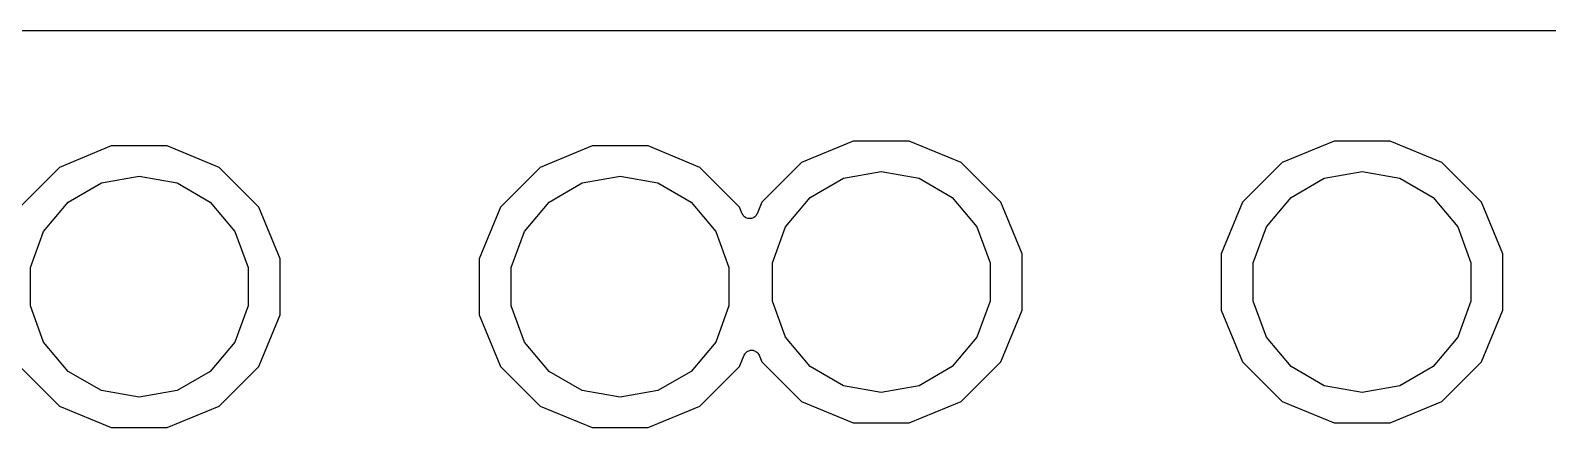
# Model space of a CAD drawing. Extents: x 121 to 245, y -148 to -51.
# Drawn here: x 194.41 to 218.46, y -56.94 to -50.65 of the extents above; entities that cross this region are included whole.
import ezdxf

# ---------------------------------------------------------------- set-up
doc = ezdxf.new("R2010")
doc.units = 0
doc.header["$MEASUREMENT"] = 0
doc.layers.add('BLACK', color=7, linetype='CONTINUOUS')

msp = doc.modelspace()

# ---------------------------------------------------------------- linework, layer by layer
at = {"layer": 'BLACK', "linetype": 'CONTINUOUS'}
for p, q in [((122.709, -50.646), (243.026, -50.646)), ((207.455, -52.4024), (206.634, -52.7424)), ((208.343, -52.4024), (207.455, -52.4024)), ((209.164, -52.7424), (208.343, -52.4024)), ((215.075, -52.4024), (214.254, -52.7424)), ((215.963, -52.4024), (215.075, -52.4024)), ((216.784, -52.7424), (215.963, -52.4024)), ((195.695, -52.4786), (194.874, -52.8186)), ((196.583, -52.4786), (195.695, -52.4786)), ((197.404, -52.8186), (196.583, -52.4786)), ((203.315, -52.4786), (202.494, -52.8186)), ((204.203, -52.4786), (203.315, -52.4786)), ((205.024, -52.8186), (204.203, -52.4786)), ((194.874, -52.8186), (194.246, -53.4467)), ((198.032, -53.4467), (197.404, -52.8186)), ((202.494, -52.8186), (201.866, -53.4467)), ((205.652, -53.4467), (205.024, -52.8186)), ((206.634, -52.7424), (206.006, -53.3705)), ((207.3, -52.9894), (207.899, -52.8838)), ((207.899, -52.8838), (208.498, -52.9894)), ((209.792, -53.3705), (209.164, -52.7424)), ((214.254, -52.7424), (213.626, -53.3705)), ((214.92, -52.9894), (215.519, -52.8838)), ((215.519, -52.8838), (216.118, -52.9894)), ((217.412, -53.3705), (216.784, -52.7424)), ((195.013, -53.3698), (195.54, -53.0656)), ((195.54, -53.0656), (196.139, -52.96)), ((196.139, -52.96), (196.738, -53.0656)), ((196.738, -53.0656), (197.265, -53.3698)), ((202.633, -53.3698), (203.16, -53.0656)), ((203.16, -53.0656), (203.759, -52.96)), ((203.759, -52.96), (204.358, -53.0656)), ((204.358, -53.0656), (204.885, -53.3698)), ((206.773, -53.2936), (207.3, -52.9894)), ((208.498, -52.9894), (209.025, -53.2936)), ((214.393, -53.2936), (214.92, -52.9894)), ((216.118, -52.9894), (216.645, -53.2936)), ((194.622, -53.8358), (195.013, -53.3698)), ((197.265, -53.3698), (197.656, -53.8358)), ((202.242, -53.8358), (202.633, -53.3698)), ((204.885, -53.3698), (205.276, -53.8358)), ((206.006, -53.3705), (205.93, -53.5528)), ((206.382, -53.7596), (206.773, -53.2936)), ((209.025, -53.2936), (209.416, -53.7596)), ((210.132, -54.1912), (209.792, -53.3705)), ((213.626, -53.3705), (213.286, -54.1912)), ((214.002, -53.7596), (214.393, -53.2936)), ((216.645, -53.2936), (217.036, -53.7596)), ((217.751, -54.1892), (217.412, -53.3705)), ((198.372, -54.2674), (198.032, -53.4467)), ((201.866, -53.4467), (201.526, -54.2674)), ((205.696, -53.5528), (205.652, -53.4467)), ((205.705, -53.5668), (205.696, -53.5528)), ((205.712, -53.5815), (205.705, -53.5668)), ((205.716, -53.5853), (205.712, -53.5815)), ((205.719, -53.59), (205.716, -53.5853)), ((205.733, -53.6001), (205.719, -53.59)), ((205.745, -53.6113), (205.733, -53.6001)), ((205.75, -53.6134), (205.745, -53.6113)), ((205.754, -53.6168), (205.75, -53.6134)), ((205.77, -53.6218), (205.754, -53.6168)), ((205.786, -53.6282), (205.77, -53.6218)), ((205.856, -53.6218), (205.841, -53.6282)), ((205.872, -53.6168), (205.856, -53.6218)), ((205.876, -53.6134), (205.872, -53.6168)), ((205.881, -53.6113), (205.876, -53.6134)), ((205.894, -53.6001), (205.881, -53.6113)), ((205.907, -53.59), (205.894, -53.6001)), ((205.91, -53.5853), (205.907, -53.59)), ((205.914, -53.5815), (205.91, -53.5853)), ((205.922, -53.5668), (205.914, -53.5815)), ((205.93, -53.5528), (205.922, -53.5668)), ((194.414, -54.4074), (194.622, -53.8358)), ((197.656, -53.8358), (197.864, -54.4074)), ((202.034, -54.4074), (202.242, -53.8358)), ((205.276, -53.8358), (205.484, -54.4074)), ((205.791, -53.6284), (205.786, -53.6282)), ((205.797, -53.6301), (205.791, -53.6284)), ((205.813, -53.6294), (205.797, -53.6301)), ((205.83, -53.6301), (205.813, -53.6294)), ((205.835, -53.6284), (205.83, -53.6301)), ((205.841, -53.6282), (205.835, -53.6284)), ((206.174, -54.3312), (206.382, -53.7596)), ((209.416, -53.7596), (209.624, -54.3312)), ((213.794, -54.3312), (214.002, -53.7596)), ((217.036, -53.7596), (217.244, -54.3312)), ((198.372, -55.1558), (198.372, -54.2674)), ((201.526, -54.2674), (201.526, -55.1558)), ((206.174, -54.9396), (206.174, -54.3312)), ((209.624, -54.3312), (209.624, -54.9396)), ((210.132, -55.0796), (210.132, -54.1912)), ((213.286, -54.1912), (213.286, -55.0796)), ((213.794, -54.9396), (213.794, -54.3312)), ((217.244, -54.3312), (217.244, -54.9396)), ((217.752, -54.1912), (217.751, -54.1892)), ((217.752, -55.0796), (217.752, -54.1912)), ((194.414, -55.0158), (194.414, -54.4074)), ((197.864, -54.4074), (197.864, -55.0158)), ((202.034, -55.0158), (202.034, -54.4074)), ((205.484, -54.4074), (205.484, -55.0158)), ((194.622, -55.5874), (194.414, -55.0158)), ((197.864, -55.0158), (197.656, -55.5874)), ((202.242, -55.5874), (202.034, -55.0158)), ((205.484, -55.0158), (205.276, -55.5874)), ((206.382, -55.5112), (206.174, -54.9396)), ((209.624, -54.9396), (209.416, -55.5112)), ((214.002, -55.5112), (213.794, -54.9396)), ((217.244, -54.9396), (217.036, -55.5112)), ((198.032, -55.9765), (198.372, -55.1558)), ((201.526, -55.1558), (201.866, -55.9765)), ((209.792, -55.9003), (210.132, -55.0796)), ((213.286, -55.0796), (213.626, -55.9003)), ((217.412, -55.9003), (217.752, -55.0796)), ((206.773, -55.9772), (206.382, -55.5112)), ((209.416, -55.5112), (209.025, -55.9772)), ((214.393, -55.9772), (214.002, -55.5112)), ((217.036, -55.5112), (216.645, -55.9772)), ((195.013, -56.0534), (194.622, -55.5874)), ((197.656, -55.5874), (197.265, -56.0534)), ((202.633, -56.0534), (202.242, -55.5874)), ((205.276, -55.5874), (204.885, -56.0534)), ((205.727, -55.7942), (205.736, -55.7802)), ((205.736, -55.7802), (205.744, -55.7655)), ((205.744, -55.7655), (205.748, -55.7617)), ((205.748, -55.7617), (205.751, -55.757)), ((205.751, -55.757), (205.764, -55.7469)), ((205.764, -55.7469), (205.776, -55.7357)), ((205.776, -55.7357), (205.782, -55.7336)), ((205.782, -55.7336), (205.786, -55.7302)), ((205.786, -55.7302), (205.802, -55.7252)), ((205.802, -55.7252), (205.817, -55.7188)), ((205.817, -55.7188), (205.823, -55.7186)), ((205.823, -55.7186), (205.828, -55.7169)), ((205.828, -55.7169), (205.845, -55.7176)), ((205.845, -55.7176), (205.861, -55.7169)), ((205.861, -55.7169), (205.867, -55.7186)), ((205.867, -55.7186), (205.872, -55.7188)), ((205.872, -55.7188), (205.888, -55.7252)), ((205.888, -55.7252), (205.903, -55.7302)), ((205.903, -55.7302), (205.908, -55.7336)), ((205.908, -55.7336), (205.913, -55.7357)), ((205.913, -55.7357), (205.925, -55.7469)), ((205.925, -55.7469), (205.938, -55.757)), ((205.938, -55.757), (205.941, -55.7617)), ((205.941, -55.7617), (205.945, -55.7655)), ((205.945, -55.7655), (205.953, -55.7802)), ((205.953, -55.7802), (205.962, -55.7942)), ((194.246, -55.9765), (194.874, -56.6046)), ((197.404, -56.6046), (198.032, -55.9765)), ((201.866, -55.9765), (202.494, -56.6046)), ((205.024, -56.6046), (205.652, -55.9765)), ((205.652, -55.9765), (205.727, -55.7942)), ((205.962, -55.7942), (206.006, -55.9003)), ((206.006, -55.9003), (206.634, -56.5284)), ((207.3, -56.2814), (206.773, -55.9772)), ((209.025, -55.9772), (208.498, -56.2814)), ((209.164, -56.5284), (209.792, -55.9003)), ((213.626, -55.9003), (214.254, -56.5284)), ((214.92, -56.2814), (214.393, -55.9772)), ((216.645, -55.9772), (216.118, -56.2814)), ((216.784, -56.5284), (217.412, -55.9003)), ((195.54, -56.3576), (195.013, -56.0534)), ((197.265, -56.0534), (196.738, -56.3576)), ((203.16, -56.3576), (202.633, -56.0534)), ((204.885, -56.0534), (204.358, -56.3576)), ((196.139, -56.4632), (195.54, -56.3576)), ((196.738, -56.3576), (196.139, -56.4632)), ((203.759, -56.4632), (203.16, -56.3576)), ((204.358, -56.3576), (203.759, -56.4632)), ((207.899, -56.387), (207.3, -56.2814)), ((208.498, -56.2814), (207.899, -56.387)), ((215.519, -56.387), (214.92, -56.2814)), ((216.118, -56.2814), (215.519, -56.387)), ((194.874, -56.6046), (195.695, -56.9446)), ((196.583, -56.9446), (197.404, -56.6046)), ((202.494, -56.6046), (203.315, -56.9446)), ((204.203, -56.9446), (205.024, -56.6046)), ((206.634, -56.5284), (207.455, -56.8684)), ((208.343, -56.8684), (209.164, -56.5284)), ((214.254, -56.5284), (215.075, -56.8684)), ((215.963, -56.8684), (216.784, -56.5284)), ((195.695, -56.9446), (196.583, -56.9446)), ((203.315, -56.9446), (204.203, -56.9446)), ((207.455, -56.8684), (208.343, -56.8684)), ((215.075, -56.8684), (215.963, -56.8684))]:
    msp.add_line(p, q, dxfattribs=at)

doc.saveas('drawing.dxf')
